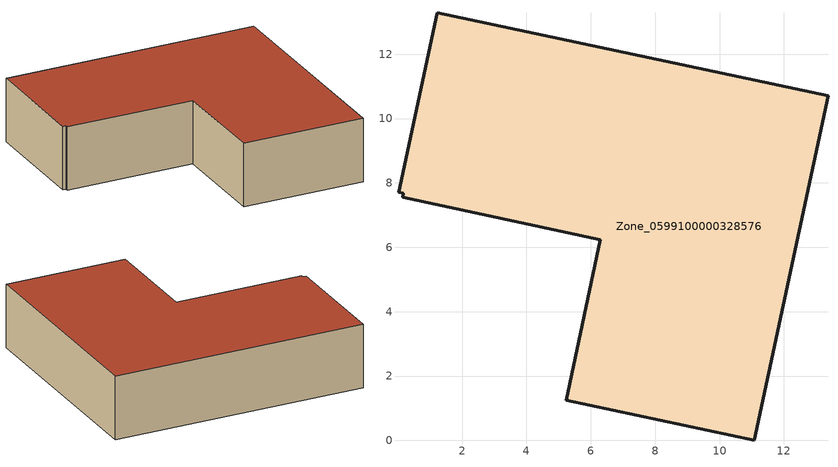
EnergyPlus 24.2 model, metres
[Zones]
Zone_0599100000328576
 floor ground (C_G): 0.15,7.56 0.18,7.67 0.03,7.7 1.23,13.29 13.37,10.7 11.07,0 5.23,1.25 6.29,6.24 z0
 wall outside (C_F): 5.23,1.25 11.07,0 13.37,10.7 1.23,13.29 0.03,7.7 0.18,7.67 0.15,7.56 6.29,6.24 5.23,1.25 z0:3.13
 roof outside (C_R): 0.18,7.67 0.15,7.56 6.29,6.24 5.23,1.25 11.07,0 13.37,10.7 1.23,13.29 0.03,7.7 z3.13
[BUILDING]
Pand.0599100000328576: North Axis=0; Terrain=City; Loads Convergence Tolerance Value=0.04; Temperature Convergence Tolerance Value=0.4; Solar Distribution=FullExterior; Maximum Number of Warmup Days=25; Minimum Number of Warmup Days=1
[Site:Location]
Rotterdam.The.Hague.AP_ZH_NLD Design_Conditions: Latitude=51.96; Longitude=4.45; Time Zone=1; Elevation=-4.5
[SITE:GROUNDTEMPERATURE:BUILDINGSURFACE]
18, 18, 18, 18, 18, 18, 18, 18, 18, 18, 18, 18
[MATERIAL] Thermal Absorptance=0.9; Solar Absorptance=0.7; Visible Absorptance=0.7
Name | Roughness | Thickness | Conductivity | Density | Specific Heat
G.TI.1975-1991 | MediumSmooth | 0.15 | 0.288461 | 540 | 1210
F.TI.1975-1991 | Rough | 0.3 | 0.230769 | 1920 | 840
R.TI.1975-1991 | MediumRough | 0.2 | 0.153846 | 1500 | 1000
[CONSTRUCTION]
C_G: G.TI.1975-1991
C_F: F.TI.1975-1991
C_R: R.TI.1975-1991
[ZONE]
Zone_0599100000328576: Type=1; Multiplier=1; Ceiling Height=Autocalculate; Volume=Autocalculate; Floor Area=autocalculate; Part of Total Floor Area=Yes
[ZONEINFILTRATION:DESIGNFLOWRATE]
Infil_Zone_0599100000328576: Zone or ZoneList or Space or SpaceList=Zone_0599100000328576; Schedule=AlwaysOn; Design Flow Rate Calculation Method=Flow/Area; Flow Rate per Floor Area=0.003; Constant Term Coefficient=1; Temperature Term Coefficient=0; Velocity Term Coefficient=0; Velocity Squared Term Coefficient=0
[HVACTEMPLATE:ZONE:IDEALLOADSAIRSYSTEM]
Zone_0599100000328576: Maximum Heating Supply Air Temperature=50; Minimum Cooling Supply Air Temperature=13; Maximum Heating Supply Air Humidity Ratio=0.0156; Minimum Cooling Supply Air Humidity Ratio=0.0077; Heating Limit=NoLimit; Cooling Limit=NoLimit; Dehumidification Control Type=ConstantSensibleHeatRatio; Cooling Sensible Heat Ratio=0.7; Dehumidification Setpoint=60; Humidification Control Type=None; Humidification Setpoint=30; Outdoor Air Method=None; Outdoor Air Flow Rate per Person=0.00944; Outdoor Air Flow Rate per Zone Floor Area=0; Outdoor Air Flow Rate per Zone=0; Demand Controlled Ventilation Type=None; Outdoor Air Economizer Type=NoEconomizer; Heat Recovery Type=None; Sensible Heat Recovery Effectiveness=0.7; Latent Heat Recovery Effectiveness=0.65
[ZONECONTROL:THERMOSTAT]
ThermostatControl_Zone_0599100000328576: Zone or ZoneList=Zone_0599100000328576; Control Type Schedule=DualSetpointControlType; Control 1=Thermostat_Zone_0599100000328576; Temperature Difference Between Cutout And Setpoint=0
[THERMOSTATSETPOINT:DUALSETPOINT]
Thermostat_Zone_0599100000328576: Heating Setpoint Temperature Schedule=HeatingSetpoint_Zone_0599100000328576; Cooling Setpoint Temperature Schedule=CoolingSetpoint_Zone_0599100000328576
[SCHEDULE:COMPACT]
HeatingSetpoint_Zone_0599100000328576: Through: 12/31, For: AllDays, Until: 24:00, 21
CoolingSetpoint_Zone_0599100000328576: Through: 12/31, For: AllDays, Until: 24:00, 24
DualSetpointControlType: Through: 12/31, For: AllDays, Until: 24:00, 4
AlwaysOn: Through: 12/31, For: AllDays, Until: 24:00, 1
